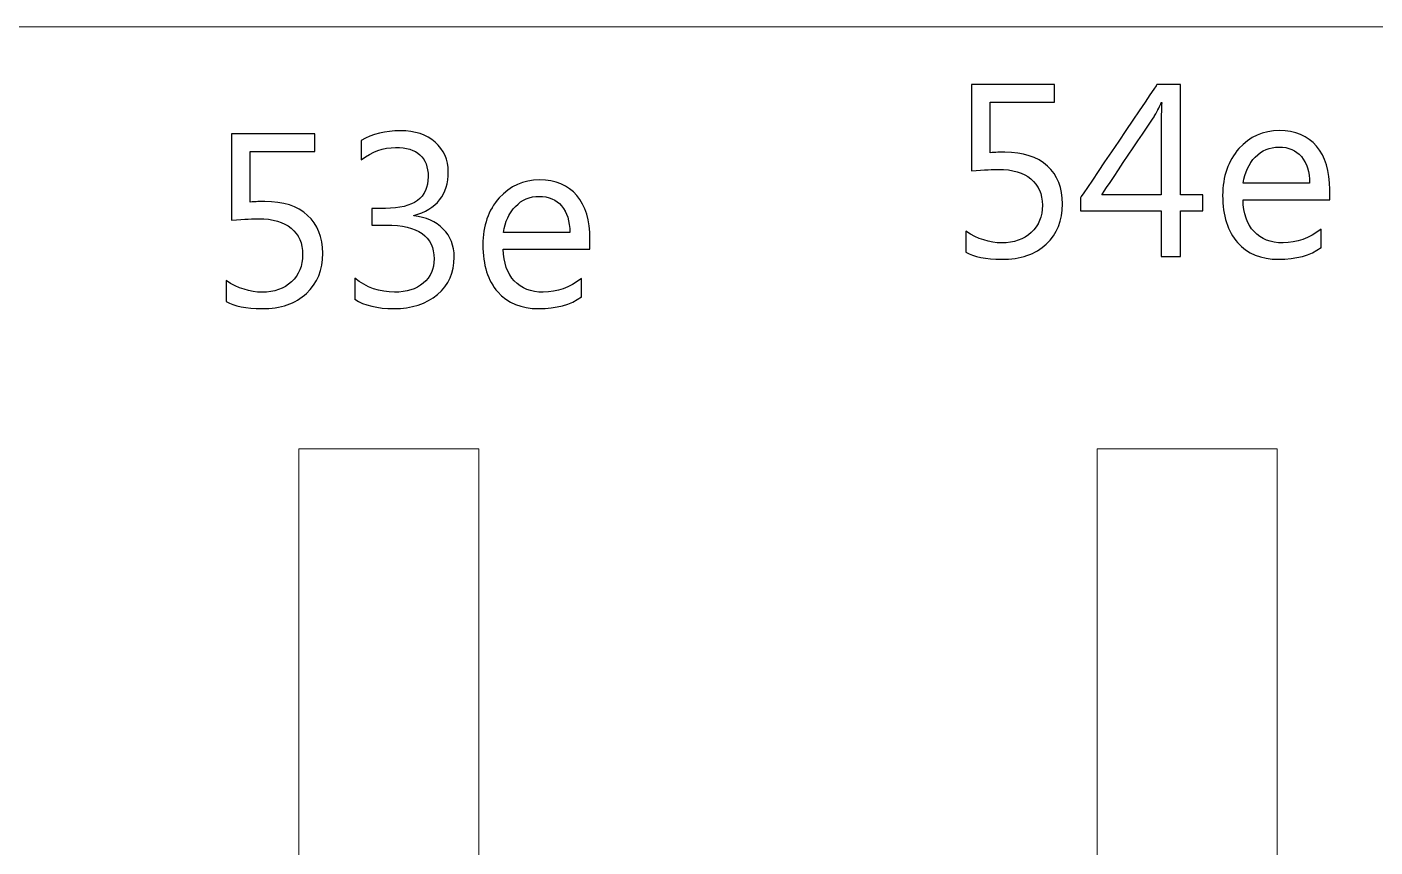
# Model space of a CAD drawing. Header units: centimetres. Extents: x -494 to 505, y -672 to 577.
# Drawn here: x -60.7 to -1.7, y 539.9 to 575.8 of the extents above; entities that cross this region are included whole.
import ezdxf

# ---------------------------------------------------------------- set-up
doc = ezdxf.new("R2010")
doc.units = ezdxf.units.CM
doc.header["$MEASUREMENT"] = 0
doc.layers.add('Camada 1', color=7, linetype='Continuous')
doc.layers.add('Camada 2', color=10, linetype='Continuous')

msp = doc.modelspace()

# ---------------------------------------------------------------- linework, layer by layer
at = {"layer": 'Camada 1', "lineweight": 9}
for points in [[(-48.831754, 521.302996), (-40.954198, 521.302996), (-40.954198, 557.360836), (-48.831754, 557.360836), (-48.831754, 521.302996)], [(-13.881354, 521.302996), (-6.003798, 521.302996), (-6.003798, 557.360836), (-13.881354, 557.360836), (-13.881354, 521.302996)]]:
    msp.add_lwpolyline(points, close=True, dxfattribs=at)
msp.add_open_spline([(-145.138902, 575.831208), (-145.138902, 575.831208), (55.280306, 575.830192), (55.280306, 575.830192), (55.280306, 575.830192), (55.280306, 575.830192), (55.280306, 503.05716), (55.280306, 503.05716), (55.280306, 503.05716), (55.280306, 503.05716), (-145.138902, 503.063764), (-145.138902, 503.063764), (-145.138902, 503.063764), (-145.138902, 503.063764), (-145.138902, 575.831208), (-145.138902, 575.831208)], degree=3, knots=[0, 0, 0, 0, 0.2, 0.2, 0.2, 0.20000001, 0.4, 0.4, 0.4, 0.40000001, 0.6, 0.6, 0.6, 0.60000001, 1, 1, 1, 1], dxfattribs=at)
at = {"layer": 'Camada 2'}
for points, knots in [([(-19.628612, 565.97296), (-19.628612, 565.97296), (-19.628612, 566.886852), (-19.628612, 566.886852), (-19.628612, 566.886852), (-19.114262, 566.550048), (-18.591022, 566.381392), (-18.058892, 566.381392), (-18.058892, 566.381392), (-17.526508, 566.381392), (-17.098264, 566.532014), (-16.772128, 566.833004), (-16.772128, 566.833004), (-16.447516, 567.13247), (-16.284448, 567.532012), (-16.284448, 568.028582), (-16.284448, 568.028582), (-16.284448, 568.521342), (-16.451326, 568.90666), (-16.782796, 569.182504), (-16.782796, 569.182504), (-17.116044, 569.458602), (-17.591024, 569.596524), (-18.211038, 569.596524), (-18.211038, 569.596524), (-18.420842, 569.596524), (-18.81505, 569.575188), (-19.392138, 569.533786), (-19.392138, 569.533786), (-19.392138, 569.533786), (-19.392138, 573.317116), (-19.392138, 573.317116), (-19.392138, 573.317116), (-19.392138, 573.317116), (-15.746984, 573.317116), (-15.746984, 573.317116), (-15.746984, 573.317116), (-15.746984, 573.317116), (-15.746984, 572.542924), (-15.746984, 572.542924), (-15.746984, 572.542924), (-15.746984, 572.542924), (-18.57502, 572.542924), (-18.57502, 572.542924), (-18.57502, 572.542924), (-18.57502, 572.542924), (-18.57502, 570.32779), (-18.57502, 570.32779), (-18.57502, 570.32779), (-18.343626, 570.342014), (-18.13052, 570.34938), (-17.933416, 570.34938), (-17.933416, 570.34938), (-17.128744, 570.34938), (-16.50492, 570.146688), (-16.06423, 569.74359), (-16.06423, 569.74359), (-15.623286, 569.340238), (-15.402814, 568.786518), (-15.402814, 568.083954), (-15.402814, 568.083954), (-15.402814, 567.356498), (-15.639288, 566.770266), (-16.114268, 566.327798), (-16.114268, 566.327798), (-16.589248, 565.883298), (-17.24152, 565.661048), (-18.067782, 565.661048), (-18.067782, 565.661048), (-18.764758, 565.661048), (-19.284696, 565.764934), (-19.628612, 565.97296)], [0, 0, 0, 0, 0.052631579, 0.052631579, 0.052631579, 0.052631589, 0.105263158, 0.105263158, 0.105263158, 0.105263168, 0.157894737, 0.157894737, 0.157894737, 0.157894747, 0.210526316, 0.210526316, 0.210526316, 0.210526326, 0.263157895, 0.263157895, 0.263157895, 0.263157905, 0.315789474, 0.315789474, 0.315789474, 0.315789484, 0.368421053, 0.368421053, 0.368421053, 0.368421063, 0.421052632, 0.421052632, 0.421052632, 0.421052642, 0.473684211, 0.473684211, 0.473684211, 0.473684221, 0.526315789, 0.526315789, 0.526315789, 0.526315799, 0.578947368, 0.578947368, 0.578947368, 0.578947378, 0.631578947, 0.631578947, 0.631578947, 0.631578957, 0.684210526, 0.684210526, 0.684210526, 0.684210536, 0.736842105, 0.736842105, 0.736842105, 0.736842115, 0.789473684, 0.789473684, 0.789473684, 0.789473694, 0.842105263, 0.842105263, 0.842105263, 0.842105273, 0.894736842, 0.894736842, 0.894736842, 0.894736852, 1, 1, 1, 1]), ([(-9.262872, 567.790076), (-9.262872, 567.790076), (-10.230612, 567.790076), (-10.230612, 567.790076), (-10.230612, 567.790076), (-10.230612, 567.790076), (-10.230612, 565.79008), (-10.230612, 565.79008), (-10.230612, 565.79008), (-10.230612, 565.79008), (-11.080242, 565.79008), (-11.080242, 565.79008), (-11.080242, 565.79008), (-11.080242, 565.79008), (-11.080242, 567.790076), (-11.080242, 567.790076), (-11.080242, 567.790076), (-11.080242, 567.790076), (-14.617954, 567.790076), (-14.617954, 567.790076), (-14.617954, 567.790076), (-14.617954, 567.790076), (-14.617954, 568.35294), (-14.617954, 568.35294), (-14.617954, 568.35294), (-14.617954, 568.35294), (-11.268456, 573.317116), (-11.268456, 573.317116), (-11.268456, 573.317116), (-11.268456, 573.317116), (-10.230612, 573.317116), (-10.230612, 573.317116), (-10.230612, 573.317116), (-10.230612, 573.317116), (-10.230612, 568.489084), (-10.230612, 568.489084), (-10.230612, 568.489084), (-10.230612, 568.489084), (-9.262872, 568.489084), (-9.262872, 568.489084), (-9.262872, 568.489084), (-9.262872, 568.489084), (-9.262872, 567.790076), (-9.262872, 567.790076)], [0, 0, 0, 0, 0.083333333, 0.083333333, 0.083333333, 0.083333343, 0.166666667, 0.166666667, 0.166666667, 0.166666677, 0.25, 0.25, 0.25, 0.25000001, 0.333333333, 0.333333333, 0.333333333, 0.333333343, 0.416666667, 0.416666667, 0.416666667, 0.416666677, 0.5, 0.5, 0.5, 0.50000001, 0.583333333, 0.583333333, 0.583333333, 0.583333343, 0.666666667, 0.666666667, 0.666666667, 0.666666677, 0.75, 0.75, 0.75, 0.75000001, 0.833333333, 0.833333333, 0.833333333, 0.833333343, 1, 1, 1, 1]), ([(-11.080242, 568.489084), (-11.080242, 568.489084), (-11.080242, 571.741808), (-11.080242, 571.741808), (-11.080242, 571.741808), (-11.080242, 571.972948), (-11.07313, 572.23279), (-11.058652, 572.519556), (-11.058652, 572.519556), (-11.058652, 572.519556), (-11.080242, 572.519556), (-11.080242, 572.519556), (-11.080242, 572.519556), (-11.128502, 572.392302), (-11.225276, 572.200532), (-11.368786, 571.942468), (-11.368786, 571.942468), (-11.368786, 571.942468), (-13.68425, 568.489084), (-13.68425, 568.489084), (-13.68425, 568.489084), (-13.68425, 568.489084), (-11.080242, 568.489084), (-11.080242, 568.489084)], [0, 0, 0, 0, 0.142857143, 0.142857143, 0.142857143, 0.142857153, 0.285714286, 0.285714286, 0.285714286, 0.285714296, 0.428571429, 0.428571429, 0.428571429, 0.428571439, 0.571428571, 0.571428571, 0.571428571, 0.571428581, 0.714285714, 0.714285714, 0.714285714, 0.714285724, 1, 1, 1, 1]), ([(-46.390052, 563.910734), (-46.390052, 563.910734), (-46.390052, 564.835294), (-46.390052, 564.835294), (-46.390052, 564.835294), (-45.875702, 564.426862), (-45.29328, 564.222392), (-44.646088, 564.222392), (-44.646088, 564.222392), (-44.119292, 564.222392), (-43.699938, 564.353202), (-43.386248, 564.616854), (-43.386248, 564.616854), (-43.072812, 564.880252), (-42.916856, 565.23509), (-42.916856, 565.67959), (-42.916856, 565.67959), (-42.916856, 566.66511), (-43.61561, 567.158124), (-45.011848, 567.158124), (-45.011848, 567.158124), (-45.011848, 567.158124), (-45.637196, 567.158124), (-45.637196, 567.158124), (-45.637196, 567.158124), (-45.637196, 567.158124), (-45.637196, 567.889136), (-45.637196, 567.889136), (-45.637196, 567.889136), (-45.637196, 567.889136), (-45.042328, 567.889136), (-45.042328, 567.889136), (-45.042328, 567.889136), (-43.796712, 567.889136), (-43.17492, 568.35167), (-43.17492, 569.274452), (-43.17492, 569.274452), (-43.17492, 570.129416), (-43.6499, 570.555882), (-44.599606, 570.555882), (-44.599606, 570.555882), (-45.129958, 570.555882), (-45.630084, 570.376812), (-46.09973, 570.018164), (-46.09973, 570.018164), (-46.09973, 570.018164), (-46.09973, 570.856872), (-46.09973, 570.856872), (-46.09973, 570.856872), (-45.61586, 571.143638), (-45.044106, 571.287148), (-44.386246, 571.287148), (-44.386246, 571.287148), (-43.752008, 571.287148), (-43.24477, 571.118746), (-42.863008, 570.783466), (-42.863008, 570.783466), (-42.483024, 570.446662), (-42.293032, 570.016386), (-42.293032, 569.491368), (-42.293032, 569.491368), (-42.293032, 568.50026), (-42.796714, 567.862212), (-43.805602, 567.579256), (-43.805602, 567.579256), (-43.805602, 567.579256), (-43.805602, 567.557666), (-43.805602, 567.557666), (-43.805602, 567.557666), (-43.264582, 567.505596), (-42.834306, 567.315604), (-42.515282, 566.98769), (-42.515282, 566.98769), (-42.19448, 566.659776), (-42.034968, 566.25109), (-42.034968, 565.761886), (-42.034968, 565.761886), (-42.034968, 565.084468), (-42.27703, 564.539638), (-42.762678, 564.12384), (-42.762678, 564.12384), (-43.248326, 563.70982), (-43.888152, 563.502048), (-44.682156, 563.502048), (-44.682156, 563.502048), (-45.397166, 563.502048), (-45.966888, 563.638192), (-46.390052, 563.910734)], [0, 0, 0, 0, 0.043478261, 0.043478261, 0.043478261, 0.043478271, 0.086956522, 0.086956522, 0.086956522, 0.086956532, 0.130434783, 0.130434783, 0.130434783, 0.130434793, 0.173913043, 0.173913043, 0.173913043, 0.173913053, 0.217391304, 0.217391304, 0.217391304, 0.217391314, 0.260869565, 0.260869565, 0.260869565, 0.260869575, 0.304347826, 0.304347826, 0.304347826, 0.304347836, 0.347826087, 0.347826087, 0.347826087, 0.347826097, 0.391304348, 0.391304348, 0.391304348, 0.391304358, 0.434782609, 0.434782609, 0.434782609, 0.434782619, 0.47826087, 0.47826087, 0.47826087, 0.47826088, 0.52173913, 0.52173913, 0.52173913, 0.52173914, 0.565217391, 0.565217391, 0.565217391, 0.565217401, 0.608695652, 0.608695652, 0.608695652, 0.608695662, 0.652173913, 0.652173913, 0.652173913, 0.652173923, 0.695652174, 0.695652174, 0.695652174, 0.695652184, 0.739130435, 0.739130435, 0.739130435, 0.739130445, 0.782608696, 0.782608696, 0.782608696, 0.782608706, 0.826086957, 0.826086957, 0.826086957, 0.826086967, 0.869565217, 0.869565217, 0.869565217, 0.869565227, 0.913043478, 0.913043478, 0.913043478, 0.913043488, 1, 1, 1, 1]), ([(-3.703828, 568.263278), (-3.703828, 568.263278), (-7.499604, 568.263278), (-7.499604, 568.263278), (-7.499604, 568.263278), (-7.485126, 567.662822), (-7.323836, 567.198764), (-7.017512, 566.872628), (-7.017512, 566.872628), (-6.709156, 566.54446), (-6.286246, 566.381392), (-5.748528, 566.381392), (-5.748528, 566.381392), (-5.142738, 566.381392), (-4.58724, 566.582306), (-4.080002, 566.983626), (-4.080002, 566.983626), (-4.080002, 566.983626), (-4.080002, 566.177176), (-4.080002, 566.177176), (-4.080002, 566.177176), (-4.551426, 565.833006), (-5.176774, 565.661048), (-5.952998, 565.661048), (-5.952998, 565.661048), (-6.710934, 565.661048), (-7.307834, 565.904888), (-7.741412, 566.394092), (-7.741412, 566.394092), (-8.175244, 566.883296), (-8.391906, 567.571382), (-8.391906, 568.456826), (-8.391906, 568.456826), (-8.391906, 569.295534), (-8.155432, 569.976508), (-7.680452, 570.505082), (-7.680452, 570.505082), (-7.205472, 571.032132), (-6.617716, 571.29553), (-5.913374, 571.29553), (-5.913374, 571.29553), (-5.21081, 571.29553), (-4.666234, 571.067946), (-4.280916, 570.612778), (-4.280916, 570.612778), (-3.895598, 570.15761), (-3.703828, 569.524896), (-3.703828, 568.71489), (-3.703828, 568.71489), (-3.703828, 568.71489), (-3.703828, 568.263278), (-3.703828, 568.263278)], [0, 0, 0, 0, 0.071428571, 0.071428571, 0.071428571, 0.071428581, 0.142857143, 0.142857143, 0.142857143, 0.142857153, 0.214285714, 0.214285714, 0.214285714, 0.214285724, 0.285714286, 0.285714286, 0.285714286, 0.285714296, 0.357142857, 0.357142857, 0.357142857, 0.357142867, 0.428571429, 0.428571429, 0.428571429, 0.428571439, 0.5, 0.5, 0.5, 0.50000001, 0.571428571, 0.571428571, 0.571428571, 0.571428581, 0.642857143, 0.642857143, 0.642857143, 0.642857153, 0.714285714, 0.714285714, 0.714285714, 0.714285724, 0.785714286, 0.785714286, 0.785714286, 0.785714296, 0.857142857, 0.857142857, 0.857142857, 0.857142867, 1, 1, 1, 1]), ([(-52.013612, 563.81396), (-52.013612, 563.81396), (-52.013612, 564.727852), (-52.013612, 564.727852), (-52.013612, 564.727852), (-51.499262, 564.391048), (-50.976022, 564.222392), (-50.443892, 564.222392), (-50.443892, 564.222392), (-49.911508, 564.222392), (-49.483264, 564.373014), (-49.157128, 564.674004), (-49.157128, 564.674004), (-48.832516, 564.97347), (-48.669448, 565.373012), (-48.669448, 565.869582), (-48.669448, 565.869582), (-48.669448, 566.362342), (-48.836326, 566.74766), (-49.167796, 567.023504), (-49.167796, 567.023504), (-49.501044, 567.299602), (-49.976024, 567.437524), (-50.596038, 567.437524), (-50.596038, 567.437524), (-50.805842, 567.437524), (-51.20005, 567.416188), (-51.777138, 567.374786), (-51.777138, 567.374786), (-51.777138, 567.374786), (-51.777138, 571.158116), (-51.777138, 571.158116), (-51.777138, 571.158116), (-51.777138, 571.158116), (-48.131984, 571.158116), (-48.131984, 571.158116), (-48.131984, 571.158116), (-48.131984, 571.158116), (-48.131984, 570.383924), (-48.131984, 570.383924), (-48.131984, 570.383924), (-48.131984, 570.383924), (-50.96002, 570.383924), (-50.96002, 570.383924), (-50.96002, 570.383924), (-50.96002, 570.383924), (-50.96002, 568.16879), (-50.96002, 568.16879), (-50.96002, 568.16879), (-50.728626, 568.183014), (-50.51552, 568.19038), (-50.318416, 568.19038), (-50.318416, 568.19038), (-49.513744, 568.19038), (-48.88992, 567.987688), (-48.44923, 567.58459), (-48.44923, 567.58459), (-48.008286, 567.181238), (-47.787814, 566.627518), (-47.787814, 565.924954), (-47.787814, 565.924954), (-47.787814, 565.197498), (-48.024288, 564.611266), (-48.499268, 564.168798), (-48.499268, 564.168798), (-48.974248, 563.724298), (-49.62652, 563.502048), (-50.452782, 563.502048), (-50.452782, 563.502048), (-51.149758, 563.502048), (-51.669696, 563.605934), (-52.013612, 563.81396)], [0, 0, 0, 0, 0.052631579, 0.052631579, 0.052631579, 0.052631589, 0.105263158, 0.105263158, 0.105263158, 0.105263168, 0.157894737, 0.157894737, 0.157894737, 0.157894747, 0.210526316, 0.210526316, 0.210526316, 0.210526326, 0.263157895, 0.263157895, 0.263157895, 0.263157905, 0.315789474, 0.315789474, 0.315789474, 0.315789484, 0.368421053, 0.368421053, 0.368421053, 0.368421063, 0.421052632, 0.421052632, 0.421052632, 0.421052642, 0.473684211, 0.473684211, 0.473684211, 0.473684221, 0.526315789, 0.526315789, 0.526315789, 0.526315799, 0.578947368, 0.578947368, 0.578947368, 0.578947378, 0.631578947, 0.631578947, 0.631578947, 0.631578957, 0.684210526, 0.684210526, 0.684210526, 0.684210536, 0.736842105, 0.736842105, 0.736842105, 0.736842115, 0.789473684, 0.789473684, 0.789473684, 0.789473694, 0.842105263, 0.842105263, 0.842105263, 0.842105273, 0.894736842, 0.894736842, 0.894736842, 0.894736852, 1, 1, 1, 1]), ([(-4.585462, 568.994544), (-4.589018, 569.492638), (-4.70916, 569.881512), (-4.945634, 570.159388), (-4.945634, 570.159388), (-5.182362, 570.43701), (-5.510276, 570.575186), (-5.92963, 570.575186), (-5.92963, 570.575186), (-6.334506, 570.575186), (-6.680454, 570.429898), (-6.963664, 570.137798), (-6.963664, 570.137798), (-7.246874, 569.845698), (-7.422388, 569.465714), (-7.488682, 568.994544), (-7.488682, 568.994544), (-7.488682, 568.994544), (-4.585462, 568.994544), (-4.585462, 568.994544)], [0, 0, 0, 0, 0.166666667, 0.166666667, 0.166666667, 0.166666677, 0.333333333, 0.333333333, 0.333333333, 0.333333343, 0.5, 0.5, 0.5, 0.50000001, 0.666666667, 0.666666667, 0.666666667, 0.666666677, 1, 1, 1, 1]), ([(-36.088828, 566.104278), (-36.088828, 566.104278), (-39.884604, 566.104278), (-39.884604, 566.104278), (-39.884604, 566.104278), (-39.870126, 565.503822), (-39.708836, 565.039764), (-39.402512, 564.713628), (-39.402512, 564.713628), (-39.094156, 564.38546), (-38.671246, 564.222392), (-38.133528, 564.222392), (-38.133528, 564.222392), (-37.527738, 564.222392), (-36.97224, 564.423306), (-36.465002, 564.824626), (-36.465002, 564.824626), (-36.465002, 564.824626), (-36.465002, 564.018176), (-36.465002, 564.018176), (-36.465002, 564.018176), (-36.936426, 563.674006), (-37.561774, 563.502048), (-38.337998, 563.502048), (-38.337998, 563.502048), (-39.095934, 563.502048), (-39.692834, 563.745888), (-40.126412, 564.235092), (-40.126412, 564.235092), (-40.560244, 564.724296), (-40.776906, 565.412382), (-40.776906, 566.297826), (-40.776906, 566.297826), (-40.776906, 567.136534), (-40.540432, 567.817508), (-40.065452, 568.346082), (-40.065452, 568.346082), (-39.590472, 568.873132), (-39.002716, 569.13653), (-38.298374, 569.13653), (-38.298374, 569.13653), (-37.59581, 569.13653), (-37.051234, 568.908946), (-36.665916, 568.453778), (-36.665916, 568.453778), (-36.280598, 567.99861), (-36.088828, 567.365896), (-36.088828, 566.55589), (-36.088828, 566.55589), (-36.088828, 566.55589), (-36.088828, 566.104278), (-36.088828, 566.104278)], [0, 0, 0, 0, 0.071428571, 0.071428571, 0.071428571, 0.071428581, 0.142857143, 0.142857143, 0.142857143, 0.142857153, 0.214285714, 0.214285714, 0.214285714, 0.214285724, 0.285714286, 0.285714286, 0.285714286, 0.285714296, 0.357142857, 0.357142857, 0.357142857, 0.357142867, 0.428571429, 0.428571429, 0.428571429, 0.428571439, 0.5, 0.5, 0.5, 0.50000001, 0.571428571, 0.571428571, 0.571428571, 0.571428581, 0.642857143, 0.642857143, 0.642857143, 0.642857153, 0.714285714, 0.714285714, 0.714285714, 0.714285724, 0.785714286, 0.785714286, 0.785714286, 0.785714296, 0.857142857, 0.857142857, 0.857142857, 0.857142867, 1, 1, 1, 1]), ([(-36.970462, 566.835544), (-36.974018, 567.333638), (-37.09416, 567.722512), (-37.330634, 568.000388), (-37.330634, 568.000388), (-37.567362, 568.27801), (-37.895276, 568.416186), (-38.31463, 568.416186), (-38.31463, 568.416186), (-38.719506, 568.416186), (-39.065454, 568.270898), (-39.348664, 567.978798), (-39.348664, 567.978798), (-39.631874, 567.686698), (-39.807388, 567.306714), (-39.873682, 566.835544), (-39.873682, 566.835544), (-39.873682, 566.835544), (-36.970462, 566.835544), (-36.970462, 566.835544)], [0, 0, 0, 0, 0.166666667, 0.166666667, 0.166666667, 0.166666677, 0.333333333, 0.333333333, 0.333333333, 0.333333343, 0.5, 0.5, 0.5, 0.50000001, 0.666666667, 0.666666667, 0.666666667, 0.666666677, 1, 1, 1, 1])]:
    msp.add_open_spline(points, degree=3, knots=knots, dxfattribs=at)
at = {"layer": 'Camada 2', "lineweight": 9}
for points, knots in [([(-19.628612, 565.97296), (-19.628612, 565.97296), (-19.628612, 566.886852), (-19.628612, 566.886852), (-19.628612, 566.886852), (-19.114262, 566.550048), (-18.591022, 566.381392), (-18.058892, 566.381392), (-18.058892, 566.381392), (-17.526508, 566.381392), (-17.098264, 566.532014), (-16.772128, 566.833004), (-16.772128, 566.833004), (-16.447516, 567.13247), (-16.284448, 567.532012), (-16.284448, 568.028582), (-16.284448, 568.028582), (-16.284448, 568.521342), (-16.451326, 568.90666), (-16.782796, 569.182504), (-16.782796, 569.182504), (-17.116044, 569.458602), (-17.591024, 569.596524), (-18.211038, 569.596524), (-18.211038, 569.596524), (-18.420842, 569.596524), (-18.81505, 569.575188), (-19.392138, 569.533786), (-19.392138, 569.533786), (-19.392138, 569.533786), (-19.392138, 573.317116), (-19.392138, 573.317116), (-19.392138, 573.317116), (-19.392138, 573.317116), (-15.746984, 573.317116), (-15.746984, 573.317116), (-15.746984, 573.317116), (-15.746984, 573.317116), (-15.746984, 572.542924), (-15.746984, 572.542924), (-15.746984, 572.542924), (-15.746984, 572.542924), (-18.57502, 572.542924), (-18.57502, 572.542924), (-18.57502, 572.542924), (-18.57502, 572.542924), (-18.57502, 570.32779), (-18.57502, 570.32779), (-18.57502, 570.32779), (-18.343626, 570.342014), (-18.13052, 570.34938), (-17.933416, 570.34938), (-17.933416, 570.34938), (-17.128744, 570.34938), (-16.50492, 570.146688), (-16.06423, 569.74359), (-16.06423, 569.74359), (-15.623286, 569.340238), (-15.402814, 568.786518), (-15.402814, 568.083954), (-15.402814, 568.083954), (-15.402814, 567.356498), (-15.639288, 566.770266), (-16.114268, 566.327798), (-16.114268, 566.327798), (-16.589248, 565.883298), (-17.24152, 565.661048), (-18.067782, 565.661048), (-18.067782, 565.661048), (-18.764758, 565.661048), (-19.284696, 565.764934), (-19.628612, 565.97296)], [0, 0, 0, 0, 0.052631579, 0.052631579, 0.052631579, 0.052631589, 0.105263158, 0.105263158, 0.105263158, 0.105263168, 0.157894737, 0.157894737, 0.157894737, 0.157894747, 0.210526316, 0.210526316, 0.210526316, 0.210526326, 0.263157895, 0.263157895, 0.263157895, 0.263157905, 0.315789474, 0.315789474, 0.315789474, 0.315789484, 0.368421053, 0.368421053, 0.368421053, 0.368421063, 0.421052632, 0.421052632, 0.421052632, 0.421052642, 0.473684211, 0.473684211, 0.473684211, 0.473684221, 0.526315789, 0.526315789, 0.526315789, 0.526315799, 0.578947368, 0.578947368, 0.578947368, 0.578947378, 0.631578947, 0.631578947, 0.631578947, 0.631578957, 0.684210526, 0.684210526, 0.684210526, 0.684210536, 0.736842105, 0.736842105, 0.736842105, 0.736842115, 0.789473684, 0.789473684, 0.789473684, 0.789473694, 0.842105263, 0.842105263, 0.842105263, 0.842105273, 0.894736842, 0.894736842, 0.894736842, 0.894736852, 1, 1, 1, 1]), ([(-9.262872, 567.790076), (-9.262872, 567.790076), (-10.230612, 567.790076), (-10.230612, 567.790076), (-10.230612, 567.790076), (-10.230612, 567.790076), (-10.230612, 565.79008), (-10.230612, 565.79008), (-10.230612, 565.79008), (-10.230612, 565.79008), (-11.080242, 565.79008), (-11.080242, 565.79008), (-11.080242, 565.79008), (-11.080242, 565.79008), (-11.080242, 567.790076), (-11.080242, 567.790076), (-11.080242, 567.790076), (-11.080242, 567.790076), (-14.617954, 567.790076), (-14.617954, 567.790076), (-14.617954, 567.790076), (-14.617954, 567.790076), (-14.617954, 568.35294), (-14.617954, 568.35294), (-14.617954, 568.35294), (-14.617954, 568.35294), (-11.268456, 573.317116), (-11.268456, 573.317116), (-11.268456, 573.317116), (-11.268456, 573.317116), (-10.230612, 573.317116), (-10.230612, 573.317116), (-10.230612, 573.317116), (-10.230612, 573.317116), (-10.230612, 568.489084), (-10.230612, 568.489084), (-10.230612, 568.489084), (-10.230612, 568.489084), (-9.262872, 568.489084), (-9.262872, 568.489084), (-9.262872, 568.489084), (-9.262872, 568.489084), (-9.262872, 567.790076), (-9.262872, 567.790076)], [0, 0, 0, 0, 0.083333333, 0.083333333, 0.083333333, 0.083333343, 0.166666667, 0.166666667, 0.166666667, 0.166666677, 0.25, 0.25, 0.25, 0.25000001, 0.333333333, 0.333333333, 0.333333333, 0.333333343, 0.416666667, 0.416666667, 0.416666667, 0.416666677, 0.5, 0.5, 0.5, 0.50000001, 0.583333333, 0.583333333, 0.583333333, 0.583333343, 0.666666667, 0.666666667, 0.666666667, 0.666666677, 0.75, 0.75, 0.75, 0.75000001, 0.833333333, 0.833333333, 0.833333333, 0.833333343, 1, 1, 1, 1]), ([(-11.080242, 568.489084), (-11.080242, 568.489084), (-11.080242, 571.741808), (-11.080242, 571.741808), (-11.080242, 571.741808), (-11.080242, 571.972948), (-11.07313, 572.23279), (-11.058652, 572.519556), (-11.058652, 572.519556), (-11.058652, 572.519556), (-11.080242, 572.519556), (-11.080242, 572.519556), (-11.080242, 572.519556), (-11.128502, 572.392302), (-11.225276, 572.200532), (-11.368786, 571.942468), (-11.368786, 571.942468), (-11.368786, 571.942468), (-13.68425, 568.489084), (-13.68425, 568.489084), (-13.68425, 568.489084), (-13.68425, 568.489084), (-11.080242, 568.489084), (-11.080242, 568.489084)], [0, 0, 0, 0, 0.142857143, 0.142857143, 0.142857143, 0.142857153, 0.285714286, 0.285714286, 0.285714286, 0.285714296, 0.428571429, 0.428571429, 0.428571429, 0.428571439, 0.571428571, 0.571428571, 0.571428571, 0.571428581, 0.714285714, 0.714285714, 0.714285714, 0.714285724, 1, 1, 1, 1]), ([(-46.390052, 563.910734), (-46.390052, 563.910734), (-46.390052, 564.835294), (-46.390052, 564.835294), (-46.390052, 564.835294), (-45.875702, 564.426862), (-45.29328, 564.222392), (-44.646088, 564.222392), (-44.646088, 564.222392), (-44.119292, 564.222392), (-43.699938, 564.353202), (-43.386248, 564.616854), (-43.386248, 564.616854), (-43.072812, 564.880252), (-42.916856, 565.23509), (-42.916856, 565.67959), (-42.916856, 565.67959), (-42.916856, 566.66511), (-43.61561, 567.158124), (-45.011848, 567.158124), (-45.011848, 567.158124), (-45.011848, 567.158124), (-45.637196, 567.158124), (-45.637196, 567.158124), (-45.637196, 567.158124), (-45.637196, 567.158124), (-45.637196, 567.889136), (-45.637196, 567.889136), (-45.637196, 567.889136), (-45.637196, 567.889136), (-45.042328, 567.889136), (-45.042328, 567.889136), (-45.042328, 567.889136), (-43.796712, 567.889136), (-43.17492, 568.35167), (-43.17492, 569.274452), (-43.17492, 569.274452), (-43.17492, 570.129416), (-43.6499, 570.555882), (-44.599606, 570.555882), (-44.599606, 570.555882), (-45.129958, 570.555882), (-45.630084, 570.376812), (-46.09973, 570.018164), (-46.09973, 570.018164), (-46.09973, 570.018164), (-46.09973, 570.856872), (-46.09973, 570.856872), (-46.09973, 570.856872), (-45.61586, 571.143638), (-45.044106, 571.287148), (-44.386246, 571.287148), (-44.386246, 571.287148), (-43.752008, 571.287148), (-43.24477, 571.118746), (-42.863008, 570.783466), (-42.863008, 570.783466), (-42.483024, 570.446662), (-42.293032, 570.016386), (-42.293032, 569.491368), (-42.293032, 569.491368), (-42.293032, 568.50026), (-42.796714, 567.862212), (-43.805602, 567.579256), (-43.805602, 567.579256), (-43.805602, 567.579256), (-43.805602, 567.557666), (-43.805602, 567.557666), (-43.805602, 567.557666), (-43.264582, 567.505596), (-42.834306, 567.315604), (-42.515282, 566.98769), (-42.515282, 566.98769), (-42.19448, 566.659776), (-42.034968, 566.25109), (-42.034968, 565.761886), (-42.034968, 565.761886), (-42.034968, 565.084468), (-42.27703, 564.539638), (-42.762678, 564.12384), (-42.762678, 564.12384), (-43.248326, 563.70982), (-43.888152, 563.502048), (-44.682156, 563.502048), (-44.682156, 563.502048), (-45.397166, 563.502048), (-45.966888, 563.638192), (-46.390052, 563.910734)], [0, 0, 0, 0, 0.043478261, 0.043478261, 0.043478261, 0.043478271, 0.086956522, 0.086956522, 0.086956522, 0.086956532, 0.130434783, 0.130434783, 0.130434783, 0.130434793, 0.173913043, 0.173913043, 0.173913043, 0.173913053, 0.217391304, 0.217391304, 0.217391304, 0.217391314, 0.260869565, 0.260869565, 0.260869565, 0.260869575, 0.304347826, 0.304347826, 0.304347826, 0.304347836, 0.347826087, 0.347826087, 0.347826087, 0.347826097, 0.391304348, 0.391304348, 0.391304348, 0.391304358, 0.434782609, 0.434782609, 0.434782609, 0.434782619, 0.47826087, 0.47826087, 0.47826087, 0.47826088, 0.52173913, 0.52173913, 0.52173913, 0.52173914, 0.565217391, 0.565217391, 0.565217391, 0.565217401, 0.608695652, 0.608695652, 0.608695652, 0.608695662, 0.652173913, 0.652173913, 0.652173913, 0.652173923, 0.695652174, 0.695652174, 0.695652174, 0.695652184, 0.739130435, 0.739130435, 0.739130435, 0.739130445, 0.782608696, 0.782608696, 0.782608696, 0.782608706, 0.826086957, 0.826086957, 0.826086957, 0.826086967, 0.869565217, 0.869565217, 0.869565217, 0.869565227, 0.913043478, 0.913043478, 0.913043478, 0.913043488, 1, 1, 1, 1]), ([(-3.703828, 568.263278), (-3.703828, 568.263278), (-7.499604, 568.263278), (-7.499604, 568.263278), (-7.499604, 568.263278), (-7.485126, 567.662822), (-7.323836, 567.198764), (-7.017512, 566.872628), (-7.017512, 566.872628), (-6.709156, 566.54446), (-6.286246, 566.381392), (-5.748528, 566.381392), (-5.748528, 566.381392), (-5.142738, 566.381392), (-4.58724, 566.582306), (-4.080002, 566.983626), (-4.080002, 566.983626), (-4.080002, 566.983626), (-4.080002, 566.177176), (-4.080002, 566.177176), (-4.080002, 566.177176), (-4.551426, 565.833006), (-5.176774, 565.661048), (-5.952998, 565.661048), (-5.952998, 565.661048), (-6.710934, 565.661048), (-7.307834, 565.904888), (-7.741412, 566.394092), (-7.741412, 566.394092), (-8.175244, 566.883296), (-8.391906, 567.571382), (-8.391906, 568.456826), (-8.391906, 568.456826), (-8.391906, 569.295534), (-8.155432, 569.976508), (-7.680452, 570.505082), (-7.680452, 570.505082), (-7.205472, 571.032132), (-6.617716, 571.29553), (-5.913374, 571.29553), (-5.913374, 571.29553), (-5.21081, 571.29553), (-4.666234, 571.067946), (-4.280916, 570.612778), (-4.280916, 570.612778), (-3.895598, 570.15761), (-3.703828, 569.524896), (-3.703828, 568.71489), (-3.703828, 568.71489), (-3.703828, 568.71489), (-3.703828, 568.263278), (-3.703828, 568.263278)], [0, 0, 0, 0, 0.071428571, 0.071428571, 0.071428571, 0.071428581, 0.142857143, 0.142857143, 0.142857143, 0.142857153, 0.214285714, 0.214285714, 0.214285714, 0.214285724, 0.285714286, 0.285714286, 0.285714286, 0.285714296, 0.357142857, 0.357142857, 0.357142857, 0.357142867, 0.428571429, 0.428571429, 0.428571429, 0.428571439, 0.5, 0.5, 0.5, 0.50000001, 0.571428571, 0.571428571, 0.571428571, 0.571428581, 0.642857143, 0.642857143, 0.642857143, 0.642857153, 0.714285714, 0.714285714, 0.714285714, 0.714285724, 0.785714286, 0.785714286, 0.785714286, 0.785714296, 0.857142857, 0.857142857, 0.857142857, 0.857142867, 1, 1, 1, 1]), ([(-52.013612, 563.81396), (-52.013612, 563.81396), (-52.013612, 564.727852), (-52.013612, 564.727852), (-52.013612, 564.727852), (-51.499262, 564.391048), (-50.976022, 564.222392), (-50.443892, 564.222392), (-50.443892, 564.222392), (-49.911508, 564.222392), (-49.483264, 564.373014), (-49.157128, 564.674004), (-49.157128, 564.674004), (-48.832516, 564.97347), (-48.669448, 565.373012), (-48.669448, 565.869582), (-48.669448, 565.869582), (-48.669448, 566.362342), (-48.836326, 566.74766), (-49.167796, 567.023504), (-49.167796, 567.023504), (-49.501044, 567.299602), (-49.976024, 567.437524), (-50.596038, 567.437524), (-50.596038, 567.437524), (-50.805842, 567.437524), (-51.20005, 567.416188), (-51.777138, 567.374786), (-51.777138, 567.374786), (-51.777138, 567.374786), (-51.777138, 571.158116), (-51.777138, 571.158116), (-51.777138, 571.158116), (-51.777138, 571.158116), (-48.131984, 571.158116), (-48.131984, 571.158116), (-48.131984, 571.158116), (-48.131984, 571.158116), (-48.131984, 570.383924), (-48.131984, 570.383924), (-48.131984, 570.383924), (-48.131984, 570.383924), (-50.96002, 570.383924), (-50.96002, 570.383924), (-50.96002, 570.383924), (-50.96002, 570.383924), (-50.96002, 568.16879), (-50.96002, 568.16879), (-50.96002, 568.16879), (-50.728626, 568.183014), (-50.51552, 568.19038), (-50.318416, 568.19038), (-50.318416, 568.19038), (-49.513744, 568.19038), (-48.88992, 567.987688), (-48.44923, 567.58459), (-48.44923, 567.58459), (-48.008286, 567.181238), (-47.787814, 566.627518), (-47.787814, 565.924954), (-47.787814, 565.924954), (-47.787814, 565.197498), (-48.024288, 564.611266), (-48.499268, 564.168798), (-48.499268, 564.168798), (-48.974248, 563.724298), (-49.62652, 563.502048), (-50.452782, 563.502048), (-50.452782, 563.502048), (-51.149758, 563.502048), (-51.669696, 563.605934), (-52.013612, 563.81396)], [0, 0, 0, 0, 0.052631579, 0.052631579, 0.052631579, 0.052631589, 0.105263158, 0.105263158, 0.105263158, 0.105263168, 0.157894737, 0.157894737, 0.157894737, 0.157894747, 0.210526316, 0.210526316, 0.210526316, 0.210526326, 0.263157895, 0.263157895, 0.263157895, 0.263157905, 0.315789474, 0.315789474, 0.315789474, 0.315789484, 0.368421053, 0.368421053, 0.368421053, 0.368421063, 0.421052632, 0.421052632, 0.421052632, 0.421052642, 0.473684211, 0.473684211, 0.473684211, 0.473684221, 0.526315789, 0.526315789, 0.526315789, 0.526315799, 0.578947368, 0.578947368, 0.578947368, 0.578947378, 0.631578947, 0.631578947, 0.631578947, 0.631578957, 0.684210526, 0.684210526, 0.684210526, 0.684210536, 0.736842105, 0.736842105, 0.736842105, 0.736842115, 0.789473684, 0.789473684, 0.789473684, 0.789473694, 0.842105263, 0.842105263, 0.842105263, 0.842105273, 0.894736842, 0.894736842, 0.894736842, 0.894736852, 1, 1, 1, 1]), ([(-4.585462, 568.994544), (-4.589018, 569.492638), (-4.70916, 569.881512), (-4.945634, 570.159388), (-4.945634, 570.159388), (-5.182362, 570.43701), (-5.510276, 570.575186), (-5.92963, 570.575186), (-5.92963, 570.575186), (-6.334506, 570.575186), (-6.680454, 570.429898), (-6.963664, 570.137798), (-6.963664, 570.137798), (-7.246874, 569.845698), (-7.422388, 569.465714), (-7.488682, 568.994544), (-7.488682, 568.994544), (-7.488682, 568.994544), (-4.585462, 568.994544), (-4.585462, 568.994544)], [0, 0, 0, 0, 0.166666667, 0.166666667, 0.166666667, 0.166666677, 0.333333333, 0.333333333, 0.333333333, 0.333333343, 0.5, 0.5, 0.5, 0.50000001, 0.666666667, 0.666666667, 0.666666667, 0.666666677, 1, 1, 1, 1]), ([(-36.088828, 566.104278), (-36.088828, 566.104278), (-39.884604, 566.104278), (-39.884604, 566.104278), (-39.884604, 566.104278), (-39.870126, 565.503822), (-39.708836, 565.039764), (-39.402512, 564.713628), (-39.402512, 564.713628), (-39.094156, 564.38546), (-38.671246, 564.222392), (-38.133528, 564.222392), (-38.133528, 564.222392), (-37.527738, 564.222392), (-36.97224, 564.423306), (-36.465002, 564.824626), (-36.465002, 564.824626), (-36.465002, 564.824626), (-36.465002, 564.018176), (-36.465002, 564.018176), (-36.465002, 564.018176), (-36.936426, 563.674006), (-37.561774, 563.502048), (-38.337998, 563.502048), (-38.337998, 563.502048), (-39.095934, 563.502048), (-39.692834, 563.745888), (-40.126412, 564.235092), (-40.126412, 564.235092), (-40.560244, 564.724296), (-40.776906, 565.412382), (-40.776906, 566.297826), (-40.776906, 566.297826), (-40.776906, 567.136534), (-40.540432, 567.817508), (-40.065452, 568.346082), (-40.065452, 568.346082), (-39.590472, 568.873132), (-39.002716, 569.13653), (-38.298374, 569.13653), (-38.298374, 569.13653), (-37.59581, 569.13653), (-37.051234, 568.908946), (-36.665916, 568.453778), (-36.665916, 568.453778), (-36.280598, 567.99861), (-36.088828, 567.365896), (-36.088828, 566.55589), (-36.088828, 566.55589), (-36.088828, 566.55589), (-36.088828, 566.104278), (-36.088828, 566.104278)], [0, 0, 0, 0, 0.071428571, 0.071428571, 0.071428571, 0.071428581, 0.142857143, 0.142857143, 0.142857143, 0.142857153, 0.214285714, 0.214285714, 0.214285714, 0.214285724, 0.285714286, 0.285714286, 0.285714286, 0.285714296, 0.357142857, 0.357142857, 0.357142857, 0.357142867, 0.428571429, 0.428571429, 0.428571429, 0.428571439, 0.5, 0.5, 0.5, 0.50000001, 0.571428571, 0.571428571, 0.571428571, 0.571428581, 0.642857143, 0.642857143, 0.642857143, 0.642857153, 0.714285714, 0.714285714, 0.714285714, 0.714285724, 0.785714286, 0.785714286, 0.785714286, 0.785714296, 0.857142857, 0.857142857, 0.857142857, 0.857142867, 1, 1, 1, 1]), ([(-36.970462, 566.835544), (-36.974018, 567.333638), (-37.09416, 567.722512), (-37.330634, 568.000388), (-37.330634, 568.000388), (-37.567362, 568.27801), (-37.895276, 568.416186), (-38.31463, 568.416186), (-38.31463, 568.416186), (-38.719506, 568.416186), (-39.065454, 568.270898), (-39.348664, 567.978798), (-39.348664, 567.978798), (-39.631874, 567.686698), (-39.807388, 567.306714), (-39.873682, 566.835544), (-39.873682, 566.835544), (-39.873682, 566.835544), (-36.970462, 566.835544), (-36.970462, 566.835544)], [0, 0, 0, 0, 0.166666667, 0.166666667, 0.166666667, 0.166666677, 0.333333333, 0.333333333, 0.333333333, 0.333333343, 0.5, 0.5, 0.5, 0.50000001, 0.666666667, 0.666666667, 0.666666667, 0.666666677, 1, 1, 1, 1])]:
    msp.add_open_spline(points, degree=3, knots=knots, dxfattribs=at)

doc.saveas('drawing.dxf')
